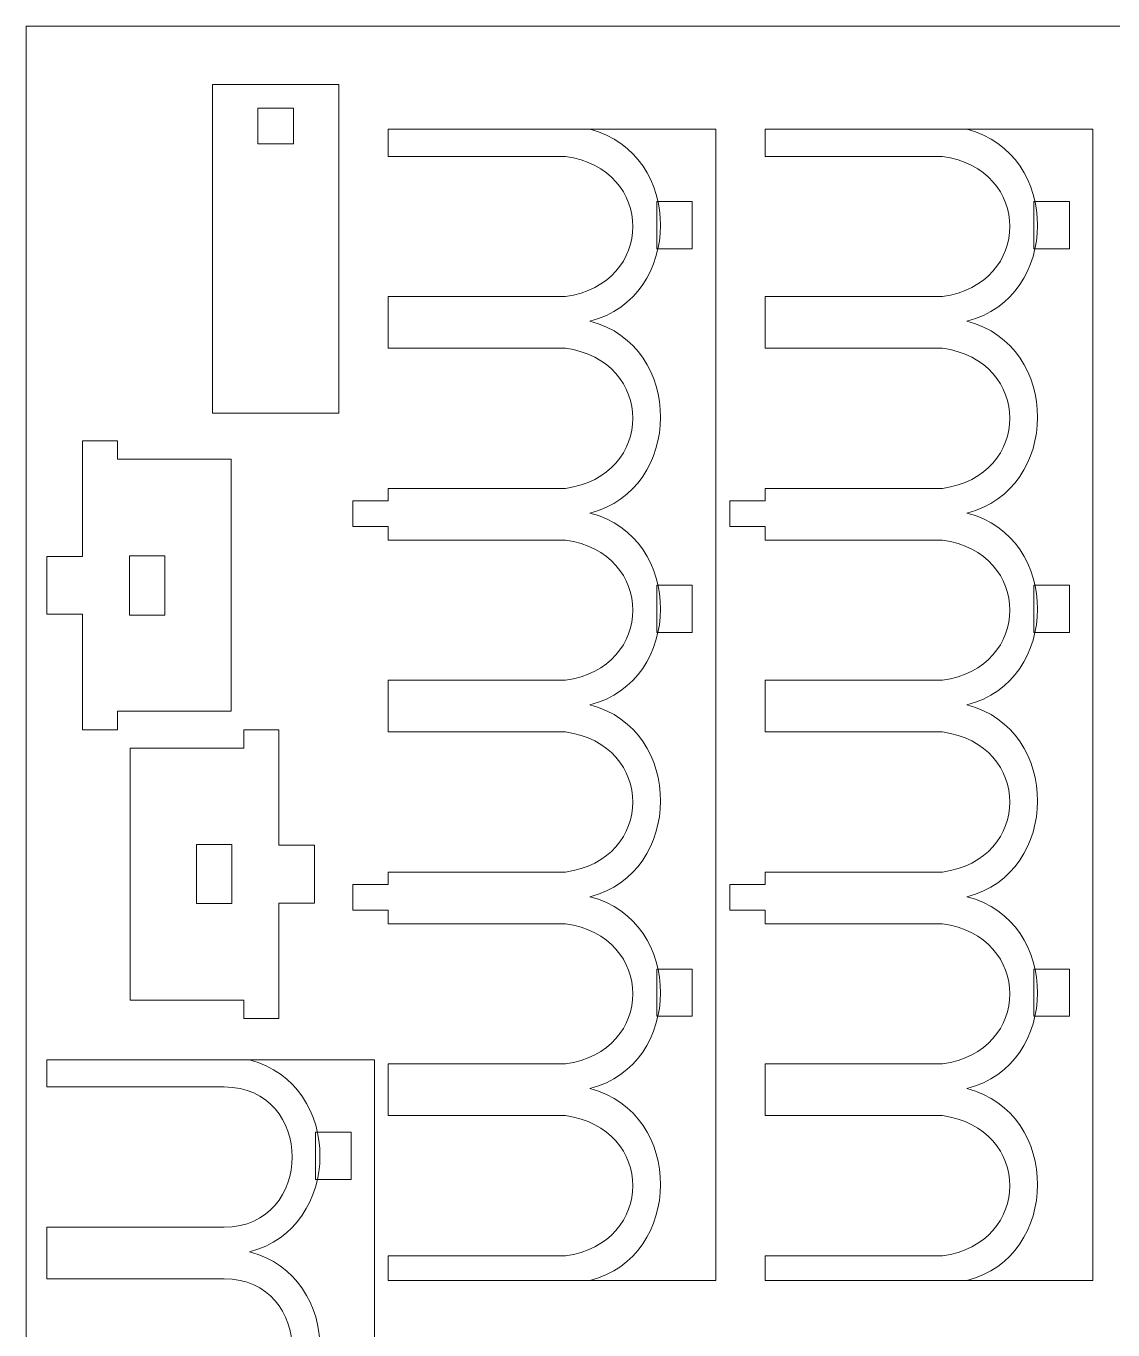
# Model space of a CAD drawing. Header units: millimetres. Extents: x -824 to 903, y -527 to 785.
# Drawn here: x -824.3 to -732.4, y 76.2 to 186.5 of the extents above; entities that cross this region are included whole.
import ezdxf

# ---------------------------------------------------------------- set-up
doc = ezdxf.new("R2010")
doc.units = ezdxf.units.MM
doc.header["$MEASUREMENT"] = 0
doc.layers.add('Camada 1', color=7, linetype='Continuous')

msp = doc.modelspace()

# ---------------------------------------------------------------- linework, layer by layer
at = {"layer": 'Camada 1', "color": 250, "lineweight": 9}
for points, knots in [([(-824.3008, -66.0493), (-824.3008, -66.0493), (-824.3008, 186.4518), (-824.3008, 186.4518), (-824.3008, 186.4518), (-824.3008, 186.4518), (-602.6325, 186.4518), (-602.6325, 186.4518), (-602.6325, 186.4518), (-602.6325, 186.4518), (-602.6325, -66.0493), (-602.6325, -66.0493), (-602.6325, -66.0493), (-602.6325, -66.0493), (-824.3008, -66.0493), (-824.3008, -66.0493)], [0, 0, 0, 0, 0.2, 0.2, 0.2, 0.2, 0.4, 0.4, 0.4, 0.4, 0.6, 0.6, 0.6, 0.6, 1, 1, 1, 1]), ([(-797.858, 153.7456), (-797.858, 153.7456), (-808.5525, 153.7456), (-808.5525, 153.7456), (-808.5525, 153.7456), (-808.5525, 153.7456), (-808.5525, 181.5001), (-808.5525, 181.5001), (-808.5525, 181.5001), (-808.5525, 181.5001), (-797.858, 181.5001), (-797.858, 181.5001), (-797.858, 181.5001), (-797.858, 181.5001), (-797.858, 153.7456), (-797.858, 153.7456)], [0, 0, 0, 0, 0.2, 0.2, 0.2, 0.2, 0.4, 0.4, 0.4, 0.4, 0.6, 0.6, 0.6, 0.6, 1, 1, 1, 1]), ([(-804.7053, 179.5), (-804.7053, 179.5), (-804.7053, 176.5), (-804.7053, 176.5), (-804.7053, 176.5), (-804.7053, 176.5), (-801.7053, 176.5), (-801.7053, 176.5), (-801.7053, 176.5), (-801.7053, 176.5), (-801.7053, 179.5), (-801.7053, 179.5), (-801.7053, 179.5), (-801.7053, 179.5), (-804.7053, 179.5), (-804.7053, 179.5)], [0, 0, 0, 0, 0.2, 0.2, 0.2, 0.2, 0.4, 0.4, 0.4, 0.4, 0.6, 0.6, 0.6, 0.6, 1, 1, 1, 1]), ([(-778.7187, 147.3721), (-771.1157, 148.4147), (-771.1153, 158.1804), (-778.7187, 159.223), (-778.7187, 159.223), (-778.7187, 159.223), (-793.6877, 159.223), (-793.6877, 159.223), (-793.6877, 159.223), (-793.6877, 159.223), (-793.6877, 163.5893), (-793.6877, 163.5893), (-793.6877, 163.5893), (-788.6981, 163.5893), (-783.7083, 163.5893), (-778.7187, 163.5893), (-778.7187, 163.5893), (-771.1156, 164.6319), (-771.1155, 174.3976), (-778.7187, 175.4402), (-778.7187, 175.4402), (-778.7187, 175.4402), (-793.6877, 175.4402), (-793.6877, 175.4402), (-793.6877, 175.4402), (-793.6877, 175.4402), (-793.6877, 177.7273), (-793.6877, 177.7273), (-793.6877, 177.7273), (-793.6877, 177.7273), (-765.991, 177.7273), (-765.991, 177.7273), (-765.991, 177.7273), (-765.991, 177.7273), (-765.991, 80.4246), (-765.991, 80.4246), (-765.991, 80.4246), (-765.991, 80.4246), (-793.6877, 80.4246), (-793.6877, 80.4246), (-793.6877, 80.4246), (-793.6877, 80.4246), (-793.6877, 82.5036), (-793.6877, 82.5036), (-793.6877, 82.5036), (-788.6981, 82.5036), (-783.7083, 82.5036), (-778.7187, 82.5036), (-778.7187, 82.5036), (-771.115, 83.5469), (-771.116, 93.3121), (-778.7187, 94.3547), (-778.7187, 94.3547), (-778.7187, 94.3547), (-793.6877, 94.3547), (-793.6877, 94.3547), (-793.6877, 94.3547), (-793.6877, 94.3547), (-793.6877, 98.7208), (-793.6877, 98.7208), (-793.6877, 98.7208), (-788.6981, 98.7208), (-783.7083, 98.7208), (-778.7187, 98.7208), (-778.7187, 98.7208), (-771.1156, 99.7634), (-771.1155, 109.5291), (-778.7187, 110.5717), (-778.7187, 110.5717), (-778.7187, 110.5717), (-793.6877, 110.5717), (-793.6877, 110.5717), (-793.6877, 110.5717), (-793.6877, 110.5717), (-793.6877, 111.7153), (-793.6877, 111.7153), (-793.6877, 111.7153), (-793.6877, 111.7153), (-796.6815, 111.7153), (-796.6815, 111.7153), (-796.6815, 111.7153), (-796.6815, 111.7153), (-796.6815, 113.8983), (-796.6815, 113.8983), (-796.6815, 113.8983), (-796.6815, 113.8983), (-793.6877, 113.8983), (-793.6877, 113.8983), (-793.6877, 113.8983), (-793.6877, 113.8983), (-793.6877, 114.938), (-793.6877, 114.938), (-793.6877, 114.938), (-788.6981, 114.938), (-783.7083, 114.938), (-778.7187, 114.938), (-778.7187, 114.938), (-771.1154, 115.9806), (-771.1156, 125.7463), (-778.7187, 126.7889), (-778.7187, 126.7889), (-778.7187, 126.7889), (-793.6877, 126.7889), (-793.6877, 126.7889), (-793.6877, 126.7889), (-793.6877, 126.7889), (-793.6877, 131.155), (-793.6877, 131.155), (-793.6877, 131.155), (-788.6981, 131.155), (-783.7083, 131.155), (-778.7187, 131.155), (-778.7187, 131.155), (-771.1155, 132.1976), (-771.1155, 141.9634), (-778.7187, 143.006), (-778.7187, 143.006), (-778.7187, 143.006), (-793.6877, 143.006), (-793.6877, 143.006), (-793.6877, 143.006), (-793.6877, 143.006), (-793.6877, 144.1495), (-793.6877, 144.1495), (-793.6877, 144.1495), (-793.6877, 144.1495), (-796.6815, 144.1495), (-796.6815, 144.1495), (-796.6815, 144.1495), (-796.6815, 144.1495), (-796.6815, 146.3326), (-796.6815, 146.3326), (-796.6815, 146.3326), (-796.6815, 146.3326), (-793.6877, 146.3326), (-793.6877, 146.3326), (-793.6877, 146.3326), (-793.6877, 146.3326), (-793.6877, 147.3721), (-793.6877, 147.3721), (-793.6877, 147.3721), (-788.6981, 147.3721), (-783.7083, 147.3721), (-778.7187, 147.3721)], [0, 0, 0, 0, 0.02702703, 0.02702703, 0.02702703, 0.02702703, 0.05405405, 0.05405405, 0.05405405, 0.05405405, 0.08108108, 0.08108108, 0.08108108, 0.08108108, 0.10810811, 0.10810811, 0.10810811, 0.10810811, 0.13513514, 0.13513514, 0.13513514, 0.13513514, 0.16216216, 0.16216216, 0.16216216, 0.16216216, 0.18918919, 0.18918919, 0.18918919, 0.18918919, 0.21621622, 0.21621622, 0.21621622, 0.21621622, 0.24324324, 0.24324324, 0.24324324, 0.24324324, 0.27027027, 0.27027027, 0.27027027, 0.27027027, 0.2972973, 0.2972973, 0.2972973, 0.2972973, 0.32432432, 0.32432432, 0.32432432, 0.32432432, 0.35135135, 0.35135135, 0.35135135, 0.35135135, 0.37837838, 0.37837838, 0.37837838, 0.37837838, 0.40540541, 0.40540541, 0.40540541, 0.40540541, 0.43243243, 0.43243243, 0.43243243, 0.43243243, 0.45945946, 0.45945946, 0.45945946, 0.45945946, 0.48648649, 0.48648649, 0.48648649, 0.48648649, 0.51351351, 0.51351351, 0.51351351, 0.51351351, 0.54054054, 0.54054054, 0.54054054, 0.54054054, 0.56756757, 0.56756757, 0.56756757, 0.56756757, 0.59459459, 0.59459459, 0.59459459, 0.59459459, 0.62162162, 0.62162162, 0.62162162, 0.62162162, 0.64864865, 0.64864865, 0.64864865, 0.64864865, 0.67567568, 0.67567568, 0.67567568, 0.67567568, 0.7027027, 0.7027027, 0.7027027, 0.7027027, 0.72972973, 0.72972973, 0.72972973, 0.72972973, 0.75675676, 0.75675676, 0.75675676, 0.75675676, 0.78378378, 0.78378378, 0.78378378, 0.78378378, 0.81081081, 0.81081081, 0.81081081, 0.81081081, 0.83783784, 0.83783784, 0.83783784, 0.83783784, 0.86486486, 0.86486486, 0.86486486, 0.86486486, 0.89189189, 0.89189189, 0.89189189, 0.89189189, 0.91891892, 0.91891892, 0.91891892, 0.91891892, 0.94594595, 0.94594595, 0.94594595, 0.94594595, 1, 1, 1, 1]), ([(-746.8517, 147.3721), (-739.2488, 148.4147), (-739.2483, 158.1804), (-746.8517, 159.223), (-746.8517, 159.223), (-746.8517, 159.223), (-761.8208, 159.223), (-761.8208, 159.223), (-761.8208, 159.223), (-761.8208, 159.223), (-761.8208, 163.5893), (-761.8208, 163.5893), (-761.8208, 163.5893), (-756.8311, 163.5893), (-751.8414, 163.5893), (-746.8517, 163.5893), (-746.8517, 163.5893), (-739.2487, 164.6319), (-739.2485, 174.3976), (-746.8517, 175.4402), (-746.8517, 175.4402), (-746.8517, 175.4402), (-761.8208, 175.4402), (-761.8208, 175.4402), (-761.8208, 175.4402), (-761.8208, 175.4402), (-761.8208, 177.7273), (-761.8208, 177.7273), (-761.8208, 177.7273), (-761.8208, 177.7273), (-734.1241, 177.7273), (-734.1241, 177.7273), (-734.1241, 177.7273), (-734.1241, 177.7273), (-734.1241, 80.4246), (-734.1241, 80.4246), (-734.1241, 80.4246), (-734.1241, 80.4246), (-761.8208, 80.4246), (-761.8208, 80.4246), (-761.8208, 80.4246), (-761.8208, 80.4246), (-761.8208, 82.5036), (-761.8208, 82.5036), (-761.8208, 82.5036), (-756.8311, 82.5036), (-751.8414, 82.5036), (-746.8517, 82.5036), (-746.8517, 82.5036), (-739.2481, 83.5469), (-739.249, 93.3121), (-746.8517, 94.3547), (-746.8517, 94.3547), (-746.8517, 94.3547), (-761.8208, 94.3547), (-761.8208, 94.3547), (-761.8208, 94.3547), (-761.8208, 94.3547), (-761.8208, 98.7208), (-761.8208, 98.7208), (-761.8208, 98.7208), (-756.8311, 98.7208), (-751.8414, 98.7208), (-746.8517, 98.7208), (-746.8517, 98.7208), (-739.2487, 99.7634), (-739.2485, 109.5291), (-746.8517, 110.5717), (-746.8517, 110.5717), (-746.8517, 110.5717), (-761.8208, 110.5717), (-761.8208, 110.5717), (-761.8208, 110.5717), (-761.8208, 110.5717), (-761.8208, 111.7153), (-761.8208, 111.7153), (-761.8208, 111.7153), (-761.8208, 111.7153), (-764.8145, 111.7153), (-764.8145, 111.7153), (-764.8145, 111.7153), (-764.8145, 111.7153), (-764.8145, 113.8983), (-764.8145, 113.8983), (-764.8145, 113.8983), (-764.8145, 113.8983), (-761.8208, 113.8983), (-761.8208, 113.8983), (-761.8208, 113.8983), (-761.8208, 113.8983), (-761.8208, 114.938), (-761.8208, 114.938), (-761.8208, 114.938), (-756.8311, 114.938), (-751.8414, 114.938), (-746.8517, 114.938), (-746.8517, 114.938), (-739.2484, 115.9806), (-739.2487, 125.7463), (-746.8517, 126.7889), (-746.8517, 126.7889), (-746.8517, 126.7889), (-761.8208, 126.7889), (-761.8208, 126.7889), (-761.8208, 126.7889), (-761.8208, 126.7889), (-761.8208, 131.155), (-761.8208, 131.155), (-761.8208, 131.155), (-756.8311, 131.155), (-751.8414, 131.155), (-746.8517, 131.155), (-746.8517, 131.155), (-739.2485, 132.1976), (-739.2485, 141.9634), (-746.8517, 143.006), (-746.8517, 143.006), (-746.8517, 143.006), (-761.8208, 143.006), (-761.8208, 143.006), (-761.8208, 143.006), (-761.8208, 143.006), (-761.8208, 144.1495), (-761.8208, 144.1495), (-761.8208, 144.1495), (-761.8208, 144.1495), (-764.8145, 144.1495), (-764.8145, 144.1495), (-764.8145, 144.1495), (-764.8145, 144.1495), (-764.8145, 146.3326), (-764.8145, 146.3326), (-764.8145, 146.3326), (-764.8145, 146.3326), (-761.8208, 146.3326), (-761.8208, 146.3326), (-761.8208, 146.3326), (-761.8208, 146.3326), (-761.8208, 147.3721), (-761.8208, 147.3721), (-761.8208, 147.3721), (-756.8311, 147.3721), (-751.8414, 147.3721), (-746.8517, 147.3721)], [0, 0, 0, 0, 0.02702703, 0.02702703, 0.02702703, 0.02702703, 0.05405405, 0.05405405, 0.05405405, 0.05405405, 0.08108108, 0.08108108, 0.08108108, 0.08108108, 0.10810811, 0.10810811, 0.10810811, 0.10810811, 0.13513514, 0.13513514, 0.13513514, 0.13513514, 0.16216216, 0.16216216, 0.16216216, 0.16216216, 0.18918919, 0.18918919, 0.18918919, 0.18918919, 0.21621622, 0.21621622, 0.21621622, 0.21621622, 0.24324324, 0.24324324, 0.24324324, 0.24324324, 0.27027027, 0.27027027, 0.27027027, 0.27027027, 0.2972973, 0.2972973, 0.2972973, 0.2972973, 0.32432432, 0.32432432, 0.32432432, 0.32432432, 0.35135135, 0.35135135, 0.35135135, 0.35135135, 0.37837838, 0.37837838, 0.37837838, 0.37837838, 0.40540541, 0.40540541, 0.40540541, 0.40540541, 0.43243243, 0.43243243, 0.43243243, 0.43243243, 0.45945946, 0.45945946, 0.45945946, 0.45945946, 0.48648649, 0.48648649, 0.48648649, 0.48648649, 0.51351351, 0.51351351, 0.51351351, 0.51351351, 0.54054054, 0.54054054, 0.54054054, 0.54054054, 0.56756757, 0.56756757, 0.56756757, 0.56756757, 0.59459459, 0.59459459, 0.59459459, 0.59459459, 0.62162162, 0.62162162, 0.62162162, 0.62162162, 0.64864865, 0.64864865, 0.64864865, 0.64864865, 0.67567568, 0.67567568, 0.67567568, 0.67567568, 0.7027027, 0.7027027, 0.7027027, 0.7027027, 0.72972973, 0.72972973, 0.72972973, 0.72972973, 0.75675676, 0.75675676, 0.75675676, 0.75675676, 0.78378378, 0.78378378, 0.78378378, 0.78378378, 0.81081081, 0.81081081, 0.81081081, 0.81081081, 0.83783784, 0.83783784, 0.83783784, 0.83783784, 0.86486486, 0.86486486, 0.86486486, 0.86486486, 0.89189189, 0.89189189, 0.89189189, 0.89189189, 0.91891892, 0.91891892, 0.91891892, 0.91891892, 0.94594595, 0.94594595, 0.94594595, 0.94594595, 1, 1, 1, 1]), ([(-767.987, 171.6146), (-767.987, 171.6146), (-767.987, 167.6228), (-767.987, 167.6228), (-767.987, 167.6228), (-767.987, 167.6228), (-770.9808, 167.6228), (-770.9808, 167.6228), (-770.9808, 167.6228), (-770.9808, 167.6228), (-770.9808, 171.6146), (-770.9808, 171.6146), (-770.9808, 171.6146), (-770.9808, 171.6146), (-767.987, 171.6146), (-767.987, 171.6146)], [0, 0, 0, 0, 0.2, 0.2, 0.2, 0.2, 0.4, 0.4, 0.4, 0.4, 0.6, 0.6, 0.6, 0.6, 1, 1, 1, 1]), ([(-736.1201, 171.6146), (-736.1201, 171.6146), (-736.1201, 167.6228), (-736.1201, 167.6228), (-736.1201, 167.6228), (-736.1201, 167.6228), (-739.1138, 167.6228), (-739.1138, 167.6228), (-739.1138, 167.6228), (-739.1138, 167.6228), (-739.1138, 171.6146), (-739.1138, 171.6146), (-739.1138, 171.6146), (-739.1138, 171.6146), (-736.1201, 171.6146), (-736.1201, 171.6146)], [0, 0, 0, 0, 0.2, 0.2, 0.2, 0.2, 0.4, 0.4, 0.4, 0.4, 0.6, 0.6, 0.6, 0.6, 1, 1, 1, 1]), ([(-816.5685, 151.3963), (-816.5685, 151.3963), (-816.5685, 149.8347), (-816.5685, 149.8347), (-816.5685, 149.8347), (-816.5685, 149.8347), (-806.9781, 149.8348), (-806.9781, 149.8348), (-806.9781, 149.8348), (-806.9781, 149.8348), (-806.9781, 128.5381), (-806.9781, 128.5381), (-806.9781, 128.5381), (-806.9781, 128.5381), (-816.5685, 128.538), (-816.5685, 128.538), (-816.5685, 128.538), (-816.5685, 128.538), (-816.5685, 126.9766), (-816.5685, 126.9766), (-816.5685, 126.9766), (-816.5685, 126.9766), (-819.5424, 126.9764), (-819.5424, 126.9764), (-819.5424, 126.9764), (-819.5424, 126.9764), (-819.5424, 136.7444), (-819.5424, 136.7444), (-819.5424, 136.7444), (-819.5424, 136.7444), (-822.5362, 136.7444), (-822.5362, 136.7444), (-822.5362, 136.7444), (-822.5362, 136.7444), (-822.5363, 141.6283), (-822.5363, 141.6283), (-822.5363, 141.6283), (-822.5363, 141.6283), (-819.5424, 141.6284), (-819.5424, 141.6284), (-819.5424, 141.6284), (-819.5424, 141.6284), (-819.5424, 151.3963), (-819.5424, 151.3963), (-819.5424, 151.3963), (-819.5424, 151.3963), (-816.5685, 151.3963), (-816.5685, 151.3963)], [0, 0, 0, 0, 0.07692308, 0.07692308, 0.07692308, 0.07692308, 0.15384615, 0.15384615, 0.15384615, 0.15384615, 0.23076923, 0.23076923, 0.23076923, 0.23076923, 0.30769231, 0.30769231, 0.30769231, 0.30769231, 0.38461538, 0.38461538, 0.38461538, 0.38461538, 0.46153846, 0.46153846, 0.46153846, 0.46153846, 0.53846154, 0.53846154, 0.53846154, 0.53846154, 0.61538462, 0.61538462, 0.61538462, 0.61538462, 0.69230769, 0.69230769, 0.69230769, 0.69230769, 0.76923077, 0.76923077, 0.76923077, 0.76923077, 0.84615385, 0.84615385, 0.84615385, 0.84615385, 1, 1, 1, 1]), ([(-812.5768, 141.6813), (-812.5768, 141.6813), (-812.5768, 136.6673), (-812.5768, 136.6673), (-812.5768, 136.6673), (-812.5768, 136.6673), (-815.5705, 136.6673), (-815.5705, 136.6673), (-815.5705, 136.6673), (-815.5705, 136.6673), (-815.5705, 141.6813), (-815.5705, 141.6813), (-815.5705, 141.6813), (-815.5705, 141.6813), (-812.5768, 141.6813), (-812.5768, 141.6813)], [0, 0, 0, 0, 0.2, 0.2, 0.2, 0.2, 0.4, 0.4, 0.4, 0.4, 0.6, 0.6, 0.6, 0.6, 1, 1, 1, 1]), ([(-767.987, 135.1886), (-767.987, 135.1886), (-770.9808, 135.1886), (-770.9808, 135.1886), (-770.9808, 135.1886), (-770.9808, 135.1886), (-770.9808, 139.1803), (-770.9808, 139.1803), (-770.9808, 139.1803), (-770.9808, 139.1803), (-767.987, 139.1803), (-767.987, 139.1803), (-767.987, 139.1803), (-767.987, 139.1803), (-767.987, 135.1886), (-767.987, 135.1886)], [0, 0, 0, 0, 0.2, 0.2, 0.2, 0.2, 0.4, 0.4, 0.4, 0.4, 0.6, 0.6, 0.6, 0.6, 1, 1, 1, 1]), ([(-736.1201, 135.1886), (-736.1201, 135.1886), (-739.1138, 135.1886), (-739.1138, 135.1886), (-739.1138, 135.1886), (-739.1138, 135.1886), (-739.1138, 139.1803), (-739.1138, 139.1803), (-739.1138, 139.1803), (-739.1138, 139.1803), (-736.1201, 139.1803), (-736.1201, 139.1803), (-736.1201, 139.1803), (-736.1201, 139.1803), (-736.1201, 135.1886), (-736.1201, 135.1886)], [0, 0, 0, 0, 0.2, 0.2, 0.2, 0.2, 0.4, 0.4, 0.4, 0.4, 0.6, 0.6, 0.6, 0.6, 1, 1, 1, 1]), ([(-802.9291, 126.9763), (-802.9291, 126.9763), (-805.9029, 126.9764), (-805.9029, 126.9764), (-805.9029, 126.9764), (-805.9029, 126.9764), (-805.9029, 125.4148), (-805.9029, 125.4148), (-805.9029, 125.4148), (-805.9029, 125.4148), (-815.4935, 125.4148), (-815.4935, 125.4148), (-815.4935, 125.4148), (-815.4935, 125.4148), (-815.4935, 104.1181), (-815.4935, 104.1181), (-815.4935, 104.1181), (-815.4935, 104.1181), (-805.9029, 104.1181), (-805.9029, 104.1181), (-805.9029, 104.1181), (-805.9029, 104.1181), (-805.9029, 102.5567), (-805.9029, 102.5567), (-805.9029, 102.5567), (-805.9029, 102.5567), (-802.929, 102.5566), (-802.929, 102.5566), (-802.929, 102.5566), (-802.929, 102.5566), (-802.9291, 112.3246), (-802.9291, 112.3246), (-802.9291, 112.3246), (-802.9291, 112.3246), (-799.9353, 112.3246), (-799.9353, 112.3246), (-799.9353, 112.3246), (-799.9353, 112.3246), (-799.9353, 117.2084), (-799.9353, 117.2084), (-799.9353, 117.2084), (-799.9353, 117.2084), (-802.9291, 117.2086), (-802.9291, 117.2086), (-802.9291, 117.2086), (-802.9291, 117.2086), (-802.9291, 126.9763), (-802.9291, 126.9763)], [0, 0, 0, 0, 0.07692308, 0.07692308, 0.07692308, 0.07692308, 0.15384615, 0.15384615, 0.15384615, 0.15384615, 0.23076923, 0.23076923, 0.23076923, 0.23076923, 0.30769231, 0.30769231, 0.30769231, 0.30769231, 0.38461538, 0.38461538, 0.38461538, 0.38461538, 0.46153846, 0.46153846, 0.46153846, 0.46153846, 0.53846154, 0.53846154, 0.53846154, 0.53846154, 0.61538462, 0.61538462, 0.61538462, 0.61538462, 0.69230769, 0.69230769, 0.69230769, 0.69230769, 0.76923077, 0.76923077, 0.76923077, 0.76923077, 0.84615385, 0.84615385, 0.84615385, 0.84615385, 1, 1, 1, 1]), ([(-809.8948, 117.2855), (-809.8948, 117.2855), (-806.9009, 117.2856), (-806.9009, 117.2856), (-806.9009, 117.2856), (-806.9009, 117.2856), (-806.9009, 112.2717), (-806.9009, 112.2717), (-806.9009, 112.2717), (-806.9009, 112.2717), (-809.8947, 112.2714), (-809.8947, 112.2714), (-809.8947, 112.2714), (-809.8947, 112.2714), (-809.8948, 117.2855), (-809.8948, 117.2855)], [0, 0, 0, 0, 0.2, 0.2, 0.2, 0.2, 0.4, 0.4, 0.4, 0.4, 0.6, 0.6, 0.6, 0.6, 1, 1, 1, 1]), ([(-770.9808, 106.7461), (-770.9808, 106.7461), (-767.987, 106.7461), (-767.987, 106.7461), (-767.987, 106.7461), (-767.987, 106.7461), (-767.987, 102.7543), (-767.987, 102.7543), (-767.987, 102.7543), (-767.987, 102.7543), (-770.9808, 102.7543), (-770.9808, 102.7543), (-770.9808, 102.7543), (-770.9808, 102.7543), (-770.9808, 106.7461), (-770.9808, 106.7461)], [0, 0, 0, 0, 0.2, 0.2, 0.2, 0.2, 0.4, 0.4, 0.4, 0.4, 0.6, 0.6, 0.6, 0.6, 1, 1, 1, 1]), ([(-739.1138, 106.7461), (-739.1138, 106.7461), (-736.1201, 106.7461), (-736.1201, 106.7461), (-736.1201, 106.7461), (-736.1201, 106.7461), (-736.1201, 102.7543), (-736.1201, 102.7543), (-736.1201, 102.7543), (-736.1201, 102.7543), (-739.1138, 102.7543), (-739.1138, 102.7543), (-739.1138, 102.7543), (-739.1138, 102.7543), (-739.1138, 106.7461), (-739.1138, 106.7461)], [0, 0, 0, 0, 0.2, 0.2, 0.2, 0.2, 0.4, 0.4, 0.4, 0.4, 0.6, 0.6, 0.6, 0.6, 1, 1, 1, 1]), ([(-807.5673, 31.9107), (-807.5673, 31.9107), (-822.5363, 31.9107), (-822.5363, 31.9107), (-822.5363, 31.9107), (-822.5363, 31.9107), (-822.5363, 36.2768), (-822.5363, 36.2768), (-822.5363, 36.2768), (-822.5363, 36.2768), (-807.5673, 36.2768), (-807.5673, 36.2768), (-807.5673, 36.2768), (-799.8927, 36.2768), (-799.893, 48.1277), (-807.5673, 48.1277), (-807.5673, 48.1277), (-807.5673, 48.1277), (-822.5363, 48.1277), (-822.5363, 48.1277), (-822.5363, 48.1277), (-822.5363, 48.1277), (-822.5363, 52.4939), (-822.5363, 52.4939), (-822.5363, 52.4939), (-822.5363, 52.4939), (-807.5673, 52.4939), (-807.5673, 52.4939), (-807.5673, 52.4939), (-799.8928, 52.4939), (-799.8928, 64.3449), (-807.5673, 64.3449), (-807.5673, 64.3449), (-807.5673, 64.3449), (-822.5363, 64.3449), (-822.5363, 64.3449), (-822.5363, 64.3449), (-822.5363, 64.3449), (-822.5363, 68.711), (-822.5363, 68.711), (-822.5363, 68.711), (-822.5363, 68.711), (-807.5673, 68.711), (-807.5673, 68.711), (-807.5673, 68.711), (-799.8929, 68.711), (-799.8928, 80.562), (-807.5673, 80.562), (-807.5673, 80.562), (-807.5673, 80.562), (-822.5363, 80.562), (-822.5363, 80.562), (-822.5363, 80.562), (-822.5363, 80.562), (-822.5363, 84.9282), (-822.5363, 84.9282), (-822.5363, 84.9282), (-822.5363, 84.9282), (-807.5673, 84.9282), (-807.5673, 84.9282), (-807.5673, 84.9282), (-799.8927, 84.9282), (-799.893, 96.7791), (-807.5673, 96.7791), (-807.5673, 96.7791), (-807.5673, 96.7791), (-822.5363, 96.7791), (-822.5363, 96.7791), (-822.5363, 96.7791), (-822.5363, 96.7791), (-822.5363, 99.0662), (-822.5363, 99.0662), (-822.5363, 99.0662), (-822.5363, 99.0662), (-794.8396, 99.0662), (-794.8396, 99.0662), (-794.8396, 99.0662), (-794.8396, 99.0662), (-794.8396, 17.9806), (-794.8396, 17.9806), (-794.8396, 17.9806), (-794.8396, 17.9806), (-822.5363, 17.9806), (-822.5363, 17.9806), (-822.5363, 17.9806), (-822.5363, 17.9806), (-822.5363, 20.0597), (-822.5363, 20.0597), (-822.5363, 20.0597), (-822.5363, 20.0597), (-807.5673, 20.0597), (-807.5673, 20.0597), (-807.5673, 20.0597), (-799.8929, 20.0597), (-799.8929, 31.9107), (-807.5673, 31.9107)], [0, 0, 0, 0, 0.04, 0.04, 0.04, 0.04, 0.08, 0.08, 0.08, 0.08, 0.12, 0.12, 0.12, 0.12, 0.16, 0.16, 0.16, 0.16, 0.2, 0.2, 0.2, 0.2, 0.24, 0.24, 0.24, 0.24, 0.28, 0.28, 0.28, 0.28, 0.32, 0.32, 0.32, 0.32, 0.36, 0.36, 0.36, 0.36, 0.4, 0.4, 0.4, 0.4, 0.44, 0.44, 0.44, 0.44, 0.48, 0.48, 0.48, 0.48, 0.52, 0.52, 0.52, 0.52, 0.56, 0.56, 0.56, 0.56, 0.6, 0.6, 0.6, 0.6, 0.64, 0.64, 0.64, 0.64, 0.68, 0.68, 0.68, 0.68, 0.72, 0.72, 0.72, 0.72, 0.76, 0.76, 0.76, 0.76, 0.8, 0.8, 0.8, 0.8, 0.84, 0.84, 0.84, 0.84, 0.88, 0.88, 0.88, 0.88, 0.92, 0.92, 0.92, 0.92, 1, 1, 1, 1]), ([(-796.8355, 88.9616), (-796.8355, 88.9616), (-799.8293, 88.9616), (-799.8293, 88.9616), (-799.8293, 88.9616), (-799.8293, 88.9616), (-799.8293, 92.9535), (-799.8293, 92.9535), (-799.8293, 92.9535), (-799.8293, 92.9535), (-796.8355, 92.9535), (-796.8355, 92.9535), (-796.8355, 92.9535), (-796.8355, 92.9535), (-796.8355, 88.9616), (-796.8355, 88.9616)], [0, 0, 0, 0, 0.2, 0.2, 0.2, 0.2, 0.4, 0.4, 0.4, 0.4, 0.6, 0.6, 0.6, 0.6, 1, 1, 1, 1])]:
    msp.add_open_spline(points, degree=3, knots=knots, dxfattribs=at)
at = {"layer": 'Camada 1', "color": 5, "lineweight": 9}
for points, knots in [([(-776.6422, 80.4246), (-768.7363, 82.4183), (-768.6422, 94.5886), (-776.6422, 96.6435), (-776.6422, 96.6435), (-768.7367, 98.6381), (-768.6416, 110.8059), (-776.6423, 112.8596), (-776.6423, 112.8596), (-768.737, 114.8542), (-768.6413, 127.0221), (-776.6423, 129.0759), (-776.6423, 129.0759), (-768.7374, 131.0709), (-768.641, 143.238), (-776.642, 145.2921), (-776.642, 145.2921), (-768.7364, 147.2874), (-768.6416, 159.4544), (-776.6422, 161.5083), (-776.6422, 161.5083), (-768.7363, 163.5021), (-768.6422, 175.6724), (-776.6422, 177.7273)], [0, 0, 0, 0, 0.14285714, 0.14285714, 0.14285714, 0.14285714, 0.28571429, 0.28571429, 0.28571429, 0.28571429, 0.42857143, 0.42857143, 0.42857143, 0.42857143, 0.57142857, 0.57142857, 0.57142857, 0.57142857, 0.71428571, 0.71428571, 0.71428571, 0.71428571, 1, 1, 1, 1]), ([(-744.7753, 80.4246), (-736.8694, 82.4183), (-736.7753, 94.5886), (-744.7753, 96.6435), (-744.7753, 96.6435), (-736.8697, 98.6381), (-736.7747, 110.8059), (-744.7754, 112.8596), (-744.7754, 112.8596), (-736.8701, 114.8542), (-736.7743, 127.0221), (-744.7754, 129.0759), (-744.7754, 129.0759), (-736.8704, 131.0709), (-736.7741, 143.238), (-744.775, 145.2921), (-744.775, 145.2921), (-736.8695, 147.2874), (-736.7747, 159.4544), (-744.7753, 161.5083), (-744.7753, 161.5083), (-736.8694, 163.5021), (-736.7753, 175.6724), (-744.7753, 177.7273)], [0, 0, 0, 0, 0.14285714, 0.14285714, 0.14285714, 0.14285714, 0.28571429, 0.28571429, 0.28571429, 0.28571429, 0.42857143, 0.42857143, 0.42857143, 0.42857143, 0.57142857, 0.57142857, 0.57142857, 0.57142857, 0.71428571, 0.71428571, 0.71428571, 0.71428571, 1, 1, 1, 1]), ([(-805.424, 17.9775), (-797.5184, 19.9721), (-797.4234, 32.1402), (-805.4241, 34.1941), (-805.4241, 34.1941), (-797.5188, 36.1887), (-797.423, 48.3568), (-805.4241, 50.4107), (-805.4241, 50.4107), (-797.5191, 52.4057), (-797.4228, 64.5732), (-805.4237, 66.6272), (-805.4237, 66.6272), (-797.5182, 68.6226), (-797.4234, 80.79), (-805.424, 82.8439), (-805.424, 82.8439), (-797.5181, 84.8376), (-797.424, 97.0082), (-805.424, 99.0631)], [0, 0, 0, 0, 0.16666667, 0.16666667, 0.16666667, 0.16666667, 0.33333333, 0.33333333, 0.33333333, 0.33333333, 0.5, 0.5, 0.5, 0.5, 0.66666667, 0.66666667, 0.66666667, 0.66666667, 1, 1, 1, 1])]:
    msp.add_open_spline(points, degree=3, knots=knots, dxfattribs=at)

doc.saveas('drawing.dxf')
